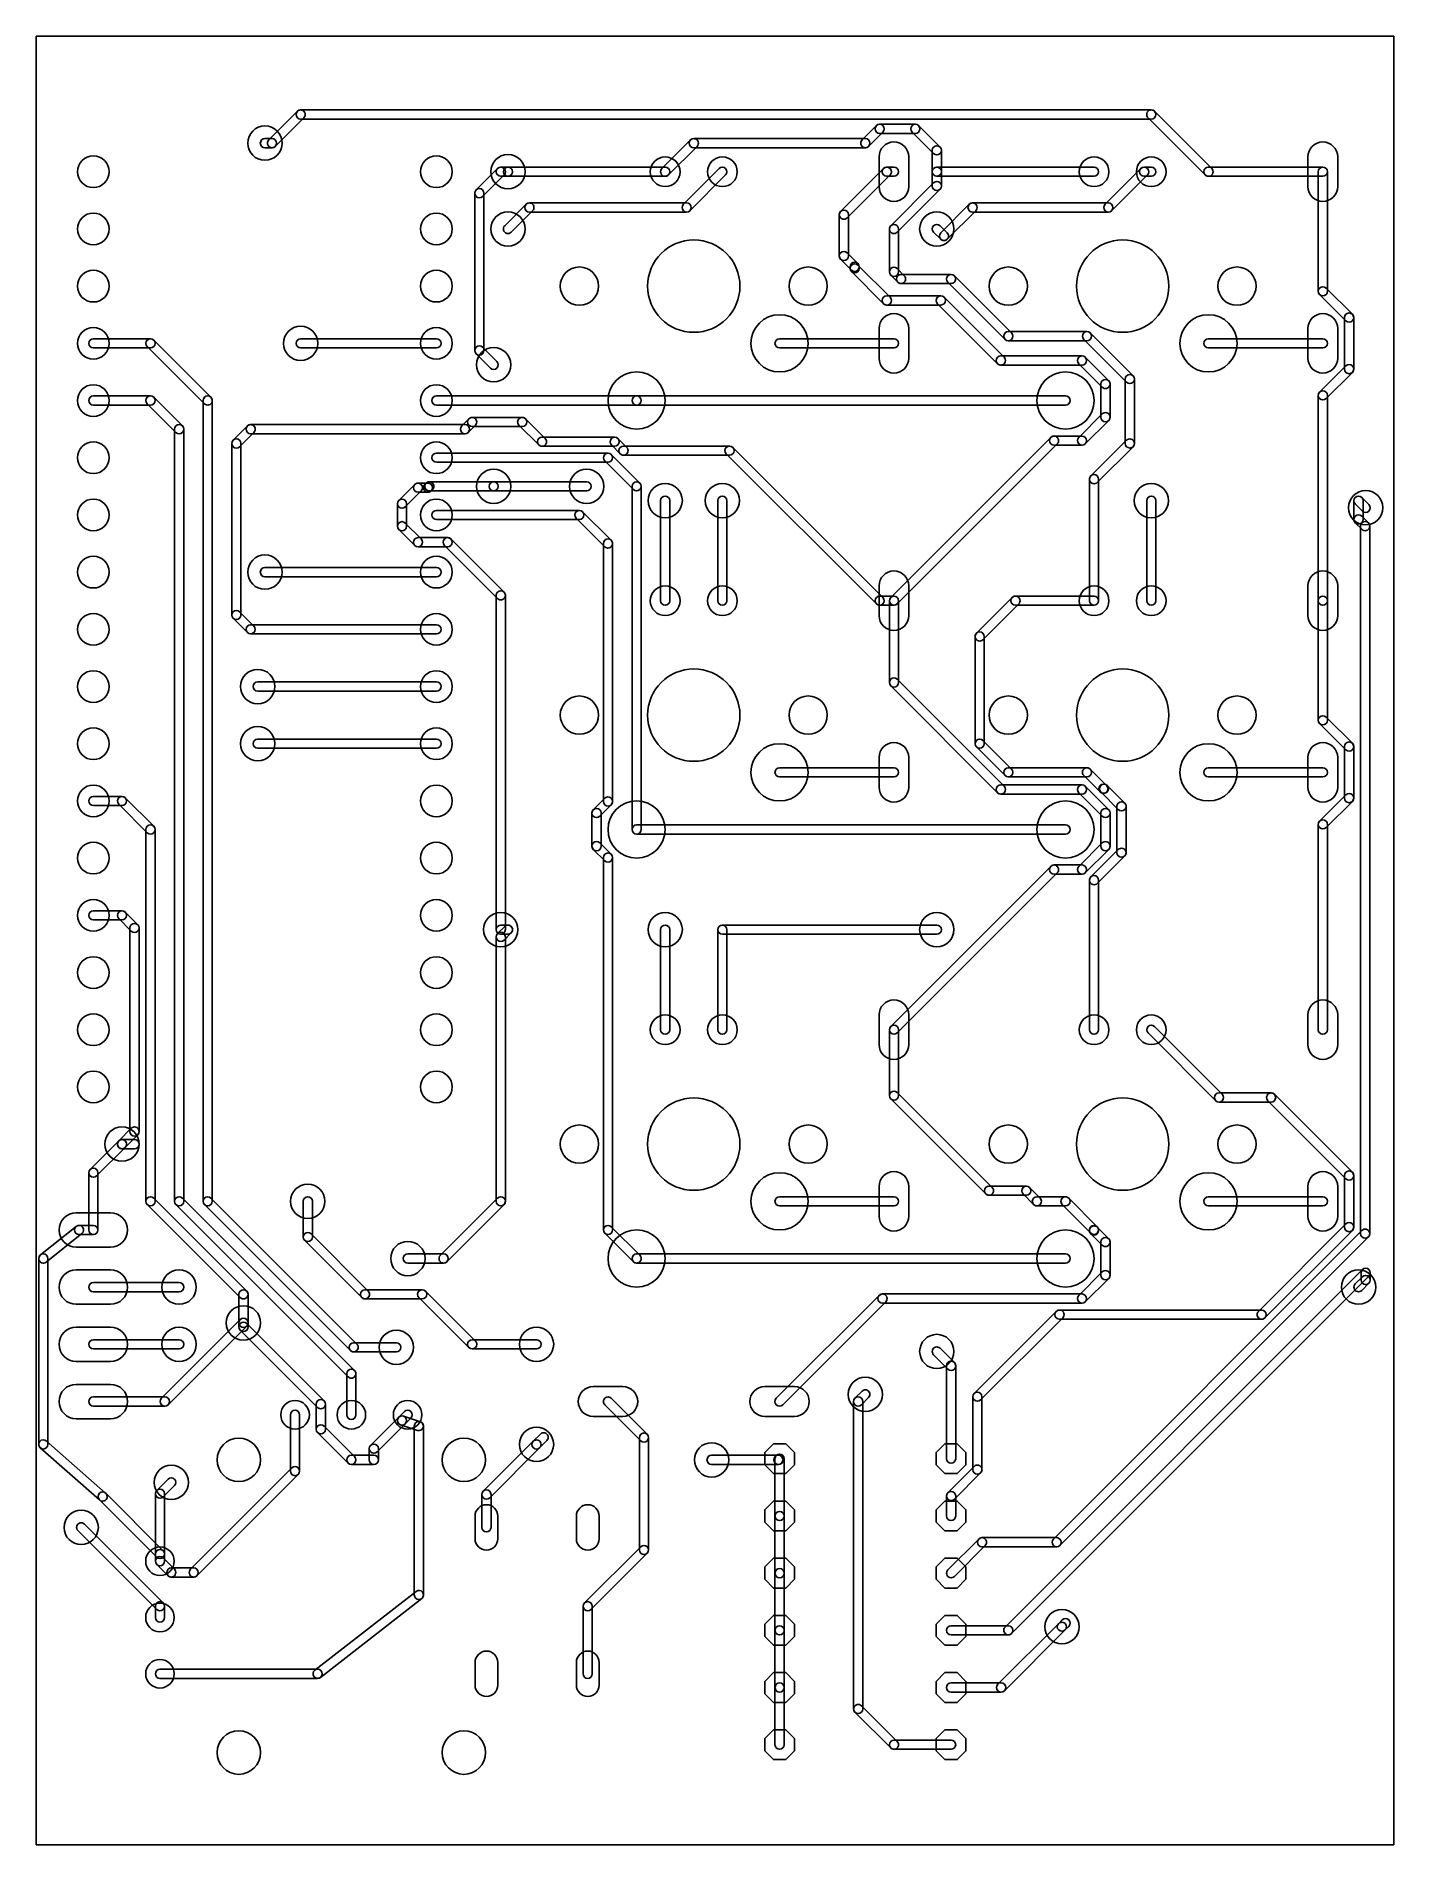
# Model space of a CAD drawing. Extents: x 0 to 60.3, y 1.9 to 82.2.
import ezdxf

# ---------------------------------------------------------------- set-up
doc = ezdxf.new("R2010")
doc.units = 0
for name, color, linetype in [('16', 175, 'CONTINUOUS'), ('17', 82, 'CONTINUOUS'), ('18', 82, 'CONTINUOUS'), ('20', 7, 'CONTINUOUS')]:
    doc.layers.add(name, color=color, linetype=linetype)

# ---------------------------------------------------------------- blocks, each defined once
blk = doc.blocks.new('LONGP100')
blk.add_lwpolyline([(-0.5, -0.5), (0.5, -0.5, 1), (0.5, 0.5), (-0.5, 0.5, 1)], format="xyb", close=True)
blk = doc.blocks.new('ROUNDP')
blk.add_circle((0, 0), 0.5)
blk = doc.blocks.new('OCTAGONP')
blk.add_lwpolyline([(-0.5, -0.2071), (-0.5, 0.2071), (-0.2071, 0.5), (0.2071, 0.5), (0.5, 0.2071), (0.5, -0.2071), (0.2071, -0.5), (-0.2071, -0.5)], close=True)
blk = doc.blocks.new('ROUNDV')
blk.add_circle((0, 0), 0.5)

msp = doc.modelspace()

# ---------------------------------------------------------------- linework, layer by layer
at = {"layer": '16'}
for points in [[(10.6212, 77.3263), (11.8912, 78.5963, 1), (11.6038, 78.8837), (10.3338, 77.6137, 1)], [(11.7475, 78.5368), (49.53, 78.5368, 1), (49.53, 78.9432), (11.7475, 78.9432, 1)], [(52.2137, 76.3437), (49.6737, 78.8837, 1), (49.3863, 78.5963), (51.9263, 76.0563, 1)], [(36.9737, 77.3263), (37.6087, 77.9613, 1), (37.3213, 78.2487), (36.6863, 77.6137, 1)], [(37.465, 77.9018), (39.0525, 77.9018, 1), (39.0525, 78.3082), (37.465, 78.3082, 1)], [(38.9088, 77.9613), (39.8613, 77.0088, 1), (40.1487, 77.2962), (39.1962, 78.2487, 1)], [(10.16, 77.2668), (10.4775, 77.2668, 1), (10.4775, 77.6732), (10.16, 77.6732, 1)], [(28.0837, 76.0563), (29.3537, 77.3263, 1), (29.0663, 77.6137), (27.7963, 76.3437, 1)], [(29.21, 77.2668), (36.83, 77.2668, 1), (36.83, 77.6732), (29.21, 77.6732, 1)], [(39.8018, 77.1525), (39.8018, 76.2, 1), (40.2082, 76.2), (40.2082, 77.1525, 1)], [(20.4938, 76.3437), (19.5413, 75.3912, 1), (19.8287, 75.1038), (20.7812, 76.0563, 1)], [(20.955, 76.4032), (20.6375, 76.4032, 1), (20.6375, 75.9968), (20.955, 75.9968, 1)], [(20.955, 75.9968), (27.94, 75.9968, 1), (27.94, 76.4032), (20.955, 76.4032, 1)], [(30.3363, 76.3437), (28.7488, 74.7562, 1), (29.0362, 74.4688), (30.6237, 76.0563, 1)], [(37.6388, 76.3437), (35.7338, 74.4387, 1), (36.0212, 74.1513), (37.9262, 76.0563, 1)], [(38.1, 76.4032), (37.7825, 76.4032, 1), (37.7825, 75.9968), (38.1, 75.9968, 1)], [(46.99, 76.4032), (40.005, 76.4032, 1), (40.005, 75.9968), (46.99, 75.9968, 1)], [(39.8018, 76.2), (39.8018, 75.565, 1), (40.2082, 75.565), (40.2082, 76.2, 1)], [(49.0688, 76.3437), (47.4813, 74.7562, 1), (47.7687, 74.4688), (49.3562, 76.0563, 1)], [(49.53, 76.4032), (49.2125, 76.4032, 1), (49.2125, 75.9968), (49.53, 75.9968, 1)], [(57.15, 76.4032), (52.07, 76.4032, 1), (52.07, 75.9968), (57.15, 75.9968, 1)], [(57.3532, 70.8928), (57.3532, 76.2, 1), (56.9468, 76.2), (56.9468, 70.8928, 1)], [(39.8613, 75.7087), (37.9563, 73.8037, 1), (38.2437, 73.5163), (40.1487, 75.4213, 1)], [(19.4818, 75.2475), (19.4818, 68.2625, 1), (19.8882, 68.2625), (19.8882, 75.2475, 1)], [(21.7638, 74.7562), (20.8113, 73.8037, 1), (21.0987, 73.5163), (22.0512, 74.4688, 1)], [(28.8925, 74.8157), (21.9075, 74.8157, 1), (21.9075, 74.4093), (28.8925, 74.4093, 1)], [(41.4488, 74.7562), (40.1788, 73.4862, 1), (40.4662, 73.1988), (41.7362, 74.4688, 1)], [(47.625, 74.8157), (41.5925, 74.8157, 1), (41.5925, 74.4093), (47.625, 74.4093, 1)], [(35.6743, 74.295), (35.6743, 72.4588, 1), (36.0807, 72.4588), (36.0807, 74.295, 1)], [(37.8968, 73.66), (37.8968, 71.755, 1), (38.3032, 71.755), (38.3032, 73.66, 1)], [(40.4662, 73.4862), (40.1487, 73.8037, 1), (39.8613, 73.5163), (40.1788, 73.1988, 1)], [(35.7338, 72.3151), (36.2155, 71.8334, 1), (36.5029, 72.1208), (36.0212, 72.6025, 1)], [(36.156, 71.9771), (36.156, 71.9083, 1), (36.5624, 71.9083), (36.5624, 71.9771, 1)], [(36.2155, 71.7646), (37.6388, 70.3413, 1), (37.9262, 70.6287), (36.5029, 72.052, 1)], [(37.9563, 71.6113), (38.2738, 71.2938, 1), (38.5612, 71.5812), (38.2437, 71.8987, 1)], [(38.4175, 71.2343), (40.64, 71.2343, 1), (40.64, 71.6407), (38.4175, 71.6407, 1)], [(40.4963, 71.2938), (43.0363, 68.7538, 1), (43.3237, 69.0412), (40.7837, 71.5812, 1)], [(37.7825, 70.2818), (40.1829, 70.2818, 1), (40.1829, 70.6882), (37.7825, 70.6882, 1)], [(40.0392, 70.3413), (42.7062, 67.6743, 1), (42.9936, 67.9617), (40.3266, 70.6287, 1)], [(58.4621, 69.8681), (57.2937, 71.0365, 1), (57.0063, 70.7491), (58.1747, 69.5807, 1)], [(58.5216, 67.4356), (58.5216, 69.7244, 1), (58.1152, 69.7244), (58.1152, 67.4356, 1)], [(43.18, 68.6943), (46.6725, 68.6943, 1), (46.6725, 69.1007), (43.18, 69.1007, 1)], [(46.5288, 68.7538), (48.4338, 66.8488, 1), (48.7212, 67.1362), (46.8162, 69.0412, 1)], [(5.08, 68.7832), (2.54, 68.7832, 1), (2.54, 68.3768), (5.08, 68.3768, 1)], [(7.7637, 66.1837), (5.2237, 68.7237, 1), (4.9363, 68.4363), (7.4763, 65.8963, 1)], [(17.78, 68.7832), (11.7475, 68.7832, 1), (11.7475, 68.3768), (17.78, 68.3768, 1)], [(19.5413, 68.1188), (20.1763, 67.4838, 1), (20.4637, 67.7712), (19.8287, 68.4062, 1)], [(33.02, 68.3768), (38.1, 68.3768, 1), (38.1, 68.7832), (33.02, 68.7832, 1)], [(52.07, 68.3768), (57.15, 68.3768, 1), (57.15, 68.7832), (52.07, 68.7832, 1)], [(46.4565, 68.0212), (42.8499, 68.0212, 1), (42.8499, 67.6148), (46.4565, 67.6148, 1)], [(47.6417, 66.9202), (46.6002, 67.9617, 1), (46.3128, 67.6743), (47.3543, 66.6328, 1)], [(57.2937, 66.1235), (58.4621, 67.2919, 1), (58.1747, 67.5793), (57.0063, 66.4109, 1)], [(47.7012, 65.3035), (47.7012, 66.7765, 1), (47.2948, 66.7765), (47.2948, 65.3035, 1)], [(48.3743, 66.9925), (48.3743, 64.135, 1), (48.7807, 64.135), (48.7807, 66.9925, 1)], [(2.54, 65.8368), (5.08, 65.8368, 1), (5.08, 66.2432), (2.54, 66.2432, 1)], [(4.9363, 65.8963), (6.2063, 64.6263, 1), (6.4937, 64.9137), (5.2237, 66.1837, 1)], [(7.8232, 30.48), (7.8232, 66.04, 1), (7.4168, 66.04), (7.4168, 30.48, 1)], [(26.67, 66.2432), (17.78, 66.2432, 1), (17.78, 65.8368), (26.67, 65.8368, 1)], [(45.72, 66.2432), (26.67, 66.2432, 1), (26.67, 65.8368), (45.72, 65.8368, 1)], [(57.3532, 57.15), (57.3532, 66.2672, 1), (56.9468, 66.2672), (56.9468, 57.15, 1)], [(19.2238, 65.2312), (18.9063, 64.9137, 1), (19.1937, 64.6263), (19.5112, 64.9438, 1)], [(21.59, 65.2907), (19.3675, 65.2907, 1), (19.3675, 64.8843), (21.59, 64.8843, 1)], [(22.61, 64.3549), (21.7337, 65.2312, 1), (21.4463, 64.9438), (22.3226, 64.0675, 1)], [(46.6002, 64.1183), (47.6417, 65.1598, 1), (47.3543, 65.4472), (46.3128, 64.4057, 1)], [(6.5532, 30.48), (6.5532, 64.77, 1), (6.1468, 64.77), (6.1468, 30.48, 1)], [(9.3813, 64.9137), (8.7463, 64.2787, 1), (9.0337, 63.9913), (9.6687, 64.6263, 1)], [(8.6868, 64.135), (8.6868, 56.515, 1), (9.0932, 56.515), (9.0932, 64.135, 1)], [(19.05, 64.9732), (9.525, 64.9732, 1), (9.525, 64.5668), (19.05, 64.5668, 1)], [(25.6946, 64.4144), (22.4663, 64.4144, 1), (22.4663, 64.008), (25.6946, 64.008, 1)], [(26.232, 63.9612), (25.8383, 64.3549, 1), (25.5509, 64.0675), (25.9446, 63.6738, 1)], [(38.2437, 57.0063), (45.3557, 64.1183, 1), (45.0683, 64.4057), (37.9563, 57.2937, 1)], [(45.212, 64.0588), (46.4565, 64.0588, 1), (46.4565, 64.4652), (45.212, 64.4652, 1)], [(48.4338, 64.2787), (46.8463, 62.6912, 1), (47.1337, 62.4038), (48.7212, 63.9913, 1)], [(17.78, 63.2968), (25.4, 63.2968, 1), (25.4, 63.7032), (17.78, 63.7032, 1)], [(25.2563, 63.3563), (26.5263, 62.0863, 1), (26.8137, 62.3737), (25.5437, 63.6437, 1)], [(30.7975, 64.0207), (26.0883, 64.0207, 1), (26.0883, 63.6143), (30.7975, 63.6143, 1)], [(37.6087, 57.2937), (30.9412, 63.9612, 1), (30.6538, 63.6738), (37.3213, 57.0063, 1)], [(46.7868, 62.5475), (46.7868, 57.15, 1), (47.1932, 57.15), (47.1932, 62.5475, 1)], [(16.3942, 61.3183), (17.1042, 62.0283, 1), (16.8168, 62.3157), (16.1068, 61.6057, 1)], [(16.9605, 61.9688), (17.4045, 61.9688, 1), (17.4045, 62.3752), (16.9605, 62.3752, 1)], [(17.5482, 62.0283), (17.6062, 62.0863, 1), (17.3188, 62.3737), (17.2608, 62.3157, 1)], [(17.4625, 62.0268), (20.32, 62.0268, 1), (20.32, 62.4332), (17.4625, 62.4332, 1)], [(20.32, 62.0268), (24.4475, 62.0268, 1), (24.4475, 62.4332), (20.32, 62.4332, 1)], [(26.4668, 62.23), (26.4668, 46.99, 1), (26.8732, 46.99), (26.8732, 62.23, 1)], [(16.4537, 60.458), (16.4537, 61.462, 1), (16.0473, 61.462), (16.0473, 60.458, 1)], [(17.78, 60.7568), (24.13, 60.7568, 1), (24.13, 61.1632), (17.78, 61.1632, 1)], [(23.9863, 60.8163), (25.2563, 59.5463, 1), (25.5437, 59.8337), (24.2737, 61.1037, 1)], [(28.1432, 57.15), (28.1432, 61.595, 1), (27.7368, 61.595), (27.7368, 57.15, 1)], [(30.6832, 57.15), (30.6832, 61.595, 1), (30.2768, 61.595), (30.2768, 57.15, 1)], [(49.7332, 57.15), (49.7332, 61.595, 1), (49.3268, 61.595), (49.3268, 57.15, 1)], [(58.9407, 60.7568), (58.9407, 61.595, 1), (58.5343, 61.595), (58.5343, 60.7568, 1)], [(58.5938, 61.4513), (58.9113, 61.1338, 1), (59.1987, 61.4212), (58.8812, 61.7387, 1)], [(17.1042, 59.8917), (16.3942, 60.6017, 1), (16.1068, 60.3143), (16.8168, 59.6043, 1)], [(59.1733, 60.6084), (58.8812, 60.9005, 1), (58.5938, 60.6131), (58.8859, 60.321, 1)], [(59.2328, 29.041), (59.2328, 60.4647, 1), (58.8264, 60.4647), (58.8264, 29.041, 1)], [(18.282, 59.9512), (16.9605, 59.9512, 1), (16.9605, 59.5448), (18.282, 59.5448, 1)], [(20.7812, 57.5362), (18.4257, 59.8917, 1), (18.1383, 59.6043), (20.4938, 57.2488, 1)], [(25.1968, 59.69), (25.1968, 48.2345, 1), (25.6032, 48.2345), (25.6032, 59.69, 1)], [(17.78, 58.6232), (10.16, 58.6232, 1), (10.16, 58.2168), (17.78, 58.2168, 1)], [(20.8407, 42.545), (20.8407, 57.3925, 1), (20.4343, 57.3925), (20.4343, 42.545, 1)], [(38.1, 57.3532), (37.465, 57.3532, 1), (37.465, 56.9468), (38.1, 56.9468, 1)], [(38.3032, 53.5179), (38.3032, 57.15, 1), (37.8968, 57.15), (37.8968, 53.5179, 1)], [(42.0537, 55.4188), (43.6412, 57.0063, 1), (43.3538, 57.2937), (41.7663, 55.7062, 1)], [(43.4975, 56.9468), (46.99, 56.9468, 1), (46.99, 57.3532), (43.4975, 57.3532, 1)], [(57.3532, 51.8428), (57.3532, 57.15, 1), (56.9468, 57.15), (56.9468, 51.8428, 1)], [(8.7463, 56.3713), (9.3813, 55.7363, 1), (9.6687, 56.0237), (9.0337, 56.6587, 1)], [(9.525, 55.6768), (17.78, 55.6768, 1), (17.78, 56.0832), (9.525, 56.0832, 1)], [(42.1132, 50.8), (42.1132, 55.5625, 1), (41.7068, 55.5625), (41.7068, 50.8, 1)], [(9.8425, 53.1368), (17.78, 53.1368, 1), (17.78, 53.5432), (9.8425, 53.5432, 1)], [(42.9936, 48.9117), (38.2437, 53.6616, 1), (37.9563, 53.3742), (42.7062, 48.6243, 1)], [(58.4621, 50.8181), (57.2937, 51.9865, 1), (57.0063, 51.6991), (58.1747, 50.5307, 1)], [(17.78, 51.0032), (9.8425, 51.0032, 1), (9.8425, 50.5968), (17.78, 50.5968, 1)], [(43.3237, 49.6737), (42.0537, 50.9437, 1), (41.7663, 50.6563), (43.0363, 49.3863, 1)], [(58.5216, 48.3856), (58.5216, 50.6744, 1), (58.1152, 50.6744), (58.1152, 48.3856, 1)], [(33.02, 49.3268), (38.1, 49.3268, 1), (38.1, 49.7332), (33.02, 49.7332, 1)], [(46.6725, 49.7332), (43.18, 49.7332, 1), (43.18, 49.3268), (46.6725, 49.3268, 1)], [(47.5454, 48.9445), (46.8162, 49.6737, 1), (46.5288, 49.3863), (47.258, 48.6571, 1)], [(47.4295, 49.004), (47.4017, 49.004, 1), (47.4017, 48.5976), (47.4295, 48.5976, 1)], [(48.3529, 48.1648), (47.5732, 48.9445, 1), (47.2858, 48.6571), (48.0655, 47.8774, 1)], [(52.07, 49.3268), (57.15, 49.3268, 1), (57.15, 49.7332), (52.07, 49.7332, 1)], [(2.54, 48.0568), (3.81, 48.0568, 1), (3.81, 48.4632), (2.54, 48.4632, 1)], [(3.6663, 48.1163), (4.9363, 46.8463, 1), (5.2237, 47.1337), (3.9537, 48.4037, 1)], [(25.2563, 48.3782), (24.7483, 47.8702, 1), (25.0357, 47.5828), (25.5437, 48.0908, 1)], [(46.4565, 48.9712), (42.8499, 48.9712, 1), (42.8499, 48.5648), (46.4565, 48.5648, 1)], [(47.6417, 47.8702), (46.6002, 48.9117, 1), (46.3128, 48.6243), (47.3543, 47.5828, 1)], [(48.4124, 45.9589), (48.4124, 48.0211, 1), (48.006, 48.0211), (48.006, 45.9589, 1)], [(57.2937, 47.0735), (58.4621, 48.2419, 1), (58.1747, 48.5293), (57.0063, 47.3609, 1)], [(24.6888, 47.7265), (24.6888, 46.2535, 1), (25.0952, 46.2535), (25.0952, 47.7265, 1)], [(47.7012, 46.2535), (47.7012, 47.7265, 1), (47.2948, 47.7265), (47.2948, 46.2535, 1)], [(57.3532, 38.1), (57.3532, 47.2172, 1), (56.9468, 47.2172), (56.9468, 38.1, 1)], [(4.8768, 46.99), (4.8768, 30.48, 1), (5.2832, 30.48), (5.2832, 46.99, 1)], [(26.67, 46.7868), (45.72, 46.7868, 1), (45.72, 47.1932), (26.67, 47.1932, 1)], [(24.7483, 46.1098), (25.2563, 45.6018, 1), (25.5437, 45.8892), (25.0357, 46.3972, 1)], [(25.1968, 45.7455), (25.1968, 29.21, 1), (25.6032, 29.21), (25.6032, 45.7455, 1)], [(46.6002, 45.0683), (47.6417, 46.1098, 1), (47.3543, 46.3972), (46.3128, 45.3557, 1)], [(47.1337, 44.596), (48.3529, 45.8152, 1), (48.0655, 46.1026), (46.8463, 44.8834, 1)], [(45.0683, 45.3557), (37.9563, 38.2437, 1), (38.2437, 37.9563), (45.3557, 45.0683, 1)], [(45.212, 45.0088), (46.4565, 45.0088, 1), (46.4565, 45.4152), (45.212, 45.4152, 1)], [(47.1932, 38.1), (47.1932, 44.7397, 1), (46.7868, 44.7397), (46.7868, 38.1, 1)], [(2.54, 42.9768), (3.81, 42.9768, 1), (3.81, 43.3832), (2.54, 43.3832, 1)], [(3.6663, 43.0363), (4.2251, 42.4775, 1), (4.5125, 42.7649), (3.9537, 43.3237, 1)], [(4.1656, 42.6212), (4.1656, 33.5788, 1), (4.572, 33.5788), (4.572, 42.6212, 1)], [(20.7812, 42.0838), (21.0987, 42.4013, 1), (20.8113, 42.6887), (20.4938, 42.3712, 1)], [(20.955, 42.7482), (20.6375, 42.7482, 1), (20.6375, 42.3418), (20.955, 42.3418, 1)], [(28.1432, 38.1), (28.1432, 42.545, 1), (27.7368, 42.545), (27.7368, 38.1, 1)], [(30.6832, 38.1), (30.6832, 42.545, 1), (30.2768, 42.545), (30.2768, 38.1, 1)], [(30.48, 42.3418), (40.005, 42.3418, 1), (40.005, 42.7482), (30.48, 42.7482, 1)], [(20.8407, 30.48), (20.8407, 42.2275, 1), (20.4343, 42.2275), (20.4343, 30.48, 1)], [(37.8968, 38.1), (37.8968, 35.1737, 1), (38.3032, 35.1737), (38.3032, 38.1, 1)], [(52.6845, 35.2329), (49.6737, 38.2437, 1), (49.3863, 37.9563), (52.3971, 34.9455, 1)], [(37.9563, 35.03), (42.1792, 30.8071, 1), (42.4666, 31.0945), (38.2437, 35.3174, 1)], [(54.8536, 35.2924), (52.5408, 35.2924, 1), (52.5408, 34.886), (54.8536, 34.886, 1)], [(58.4621, 31.7681), (54.9973, 35.2329, 1), (54.7099, 34.9455), (58.1747, 31.4807, 1)], [(4.2251, 33.7225), (3.6663, 33.1637, 1), (3.9537, 32.8763), (4.5125, 33.4351, 1)], [(2.6837, 31.6063), (3.9537, 32.8763, 1), (3.6663, 33.1637), (2.3963, 31.8937, 1)], [(3.81, 32.8168), (4.3688, 32.8168, 1), (4.3688, 33.2232), (3.81, 33.2232, 1)], [(2.7432, 29.21), (2.7432, 31.75, 1), (2.3368, 31.75), (2.3368, 29.21, 1)], [(58.5216, 29.3356), (58.5216, 31.6244, 1), (58.1152, 31.6244), (58.1152, 29.3356, 1)], [(9.3512, 26.4962), (5.2237, 30.6237, 1), (4.9363, 30.3363), (9.0638, 26.2088, 1)], [(14.1437, 22.9737), (6.4937, 30.6237, 1), (6.2063, 30.3363), (13.8563, 22.6863, 1)], [(14.2437, 24.1437), (7.7637, 30.6237, 1), (7.4763, 30.3363), (13.9563, 23.8563, 1)], [(11.8618, 30.48), (11.8618, 28.8925, 1), (12.2682, 28.8925), (12.2682, 30.48, 1)], [(18.2412, 27.7963), (20.7812, 30.3363, 1), (20.4938, 30.6237), (17.9538, 28.0837, 1)], [(33.02, 30.2768), (38.1, 30.2768, 1), (38.1, 30.6832), (33.02, 30.6832, 1)], [(42.3229, 30.7476), (43.9792, 30.7476, 1), (43.9792, 31.154), (42.3229, 31.154, 1)], [(43.8355, 30.8071), (44.3063, 30.3363, 1), (44.5937, 30.6237), (44.1229, 31.0945, 1)], [(44.45, 30.2768), (45.72, 30.2768, 1), (45.72, 30.6832), (44.45, 30.6832, 1)], [(45.5763, 30.3363), (46.8463, 29.0663, 1), (47.1337, 29.3537), (45.8637, 30.6237, 1)], [(52.07, 30.2768), (57.15, 30.2768, 1), (57.15, 30.6832), (52.07, 30.6832, 1)], [(0.4444, 27.7813), (2.0319, 29.0513, 1), (1.7781, 29.3687), (0.1906, 28.0987, 1)], [(1.905, 29.0068), (2.54, 29.0068, 1), (2.54, 29.4132), (1.905, 29.4132, 1)], [(11.9213, 28.7488), (14.4613, 26.2088, 1), (14.7487, 26.4962), (12.2087, 29.0362, 1)], [(25.2563, 29.0663), (26.5263, 27.7963, 1), (26.8137, 28.0837), (25.5437, 29.3537, 1)], [(45.4738, 15.1979), (59.1733, 28.8974, 1), (58.8859, 29.1847), (45.1865, 15.4853, 1)], [(46.7868, 29.21), (46.7868, 29.1845, 1), (47.1932, 29.1845), (47.1932, 29.21, 1)], [(46.8463, 29.0408), (47.3543, 28.5328, 1), (47.6417, 28.8202), (47.1337, 29.3282, 1)], [(54.5773, 25.3071), (58.4621, 29.1919, 1), (58.1747, 29.4793), (54.2899, 25.5945, 1)], [(0.5207, 19.685), (0.5207, 27.94, 1), (0.1143, 27.94), (0.1143, 19.685, 1)], [(16.51, 27.7368), (18.0975, 27.7368, 1), (18.0975, 28.1432), (16.51, 28.1432, 1)], [(26.67, 27.7368), (45.72, 27.7368, 1), (45.72, 28.1432), (26.67, 28.1432, 1)], [(47.2948, 28.6765), (47.2948, 27.2035, 1), (47.7012, 27.2035), (47.7012, 28.6765, 1)], [(43.3237, 11.2863), (59.1987, 27.1613, 1), (58.9113, 27.4487), (43.0363, 11.5737, 1)], [(47.3543, 27.3472), (46.3128, 26.3057, 1), (46.6002, 26.0183), (47.6417, 27.0598, 1)], [(58.8518, 27.305), (58.8518, 26.9875, 1), (59.2582, 26.9875), (59.2582, 27.305, 1)], [(2.54, 26.4668), (6.35, 26.4668, 1), (6.35, 26.8732), (2.54, 26.8732, 1)], [(9.0043, 26.3525), (9.0043, 25.0825, 1), (9.4107, 25.0825), (9.4107, 26.3525, 1)], [(14.605, 26.1493), (17.145, 26.1493, 1), (17.145, 26.5557), (14.605, 26.5557, 1)], [(17.0013, 26.2088), (19.2238, 23.9863, 1), (19.5112, 24.2737), (17.2887, 26.4962, 1)], [(58.9113, 27.1312), (58.5938, 26.8137, 1), (58.8812, 26.5263), (59.1987, 26.8438, 1)], [(37.4483, 26.3057), (32.8763, 21.7337, 1), (33.1637, 21.4463), (37.7357, 26.0183, 1)], [(46.4565, 26.3652), (37.592, 26.3652, 1), (37.592, 25.9588), (46.4565, 25.9588, 1)], [(5.8587, 21.4463), (9.3512, 24.9388, 1), (9.0638, 25.2262), (5.5713, 21.7337, 1)], [(9.0043, 25.0825), (9.0043, 24.909, 1), (9.4107, 24.909), (9.4107, 25.0825, 1)], [(9.0638, 24.7653), (12.4993, 21.3298, 1), (12.7867, 21.6171), (9.3512, 25.0526, 1)], [(41.9521, 21.6622), (45.597, 25.3071, 1), (45.3096, 25.5945), (41.6647, 21.9496, 1)], [(45.4533, 25.2476), (54.4336, 25.2476, 1), (54.4336, 25.654), (45.4533, 25.654, 1)], [(2.54, 23.9268), (6.35, 23.9268, 1), (6.35, 24.3332), (2.54, 24.3332, 1)], [(16, 24.2032), (14.1, 24.2032, 1), (14.1, 23.7968), (16, 23.7968, 1)], [(19.3675, 23.9268), (22.225, 23.9268, 1), (22.225, 24.3332), (19.3675, 24.3332, 1)], [(40.7837, 23.3212), (40.1487, 23.9562, 1), (39.8613, 23.6688), (40.4963, 23.0338, 1)], [(40.8432, 19.05), (40.8432, 23.1775, 1), (40.4368, 23.1775), (40.4368, 19.05, 1)], [(14.2032, 21), (14.2032, 22.83, 1), (13.7968, 22.83), (13.7968, 21, 1)], [(2.54, 21.3868), (5.715, 21.3868, 1), (5.715, 21.7932), (2.54, 21.7932, 1)], [(27.1437, 20.1337), (25.5437, 21.7337, 1), (25.2563, 21.4463), (26.8563, 19.8463, 1)], [(36.6562, 21.4463), (36.9737, 21.7638, 1), (36.6863, 22.0512), (36.3688, 21.7337, 1)], [(36.7157, 7.9375), (36.7157, 21.59, 1), (36.3093, 21.59), (36.3093, 7.9375, 1)], [(42.0116, 18.566), (42.0116, 21.8059, 1), (41.6052, 21.8059), (41.6052, 18.566, 1)], [(11.2968, 21), (11.2968, 18.5, 1), (11.7032, 18.5), (11.7032, 21, 1)], [(12.4398, 21.4734), (12.4398, 20.357, 1), (12.8462, 20.357), (12.8462, 21.4734, 1)], [(15.1437, 19.3563), (16.3937, 20.6063, 1), (16.1063, 20.8937), (14.8563, 19.6437, 1)], [(16.3937, 20.6063), (16.6437, 20.8563, 1), (16.3563, 21.1437), (16.1063, 20.8937, 1)], [(16.1857, 20.5572), (16.9357, 20.3072, 1), (17.0643, 20.6928), (16.3143, 20.9428, 1)], [(12.4993, 20.2133), (13.8563, 18.8563, 1), (14.1437, 19.1437), (12.7867, 20.5007, 1)], [(17.2032, 13), (17.2032, 20.5, 1), (16.7968, 20.5), (16.7968, 13, 1)], [(22.3687, 19.5413), (22.6862, 19.8588, 1), (22.3988, 20.1462), (22.0813, 19.8287, 1)], [(27.2032, 15), (27.2032, 19.99, 1), (26.7968, 19.99), (26.7968, 15, 1)], [(3.0842, 17.5226), (0.4517, 19.8376, 1), (0.1833, 19.5324), (2.8158, 17.2174, 1)], [(15.2032, 19), (15.2032, 19.5, 1), (14.7968, 19.5), (14.7968, 19, 1)], [(20.1437, 17.3163), (22.3687, 19.5413, 1), (22.0813, 19.8287), (19.8563, 17.6037, 1)], [(11.3563, 18.6437), (6.8563, 14.1437, 1), (7.1437, 13.8563), (11.6437, 18.3563, 1)], [(14, 18.7968), (15, 18.7968, 1), (15, 19.2032), (14, 19.2032, 1)], [(30, 18.7968), (32.97, 18.7968, 1), (32.97, 19.2032), (30, 19.2032, 1)], [(33.1137, 18.8563), (33.1637, 18.9063, 1), (32.8763, 19.1937), (32.8263, 19.1437, 1)], [(32.8168, 19.05), (32.8168, 16.51, 1), (33.2232, 16.51), (33.2232, 19.05, 1)], [(40.7837, 17.2539), (41.9521, 18.4223, 1), (41.6647, 18.7097), (40.4963, 17.5413, 1)], [(5.6437, 17.3563), (6.1437, 17.8563, 1), (5.8563, 18.1437), (5.3563, 17.6437, 1)], [(5.7032, 14.5), (5.7032, 17.5, 1), (5.2968, 17.5), (5.2968, 14.5, 1)], [(5.6437, 14.9637), (3.0937, 17.5137, 1), (2.8063, 17.2263), (5.3563, 14.6763, 1)], [(20.2032, 16), (20.2032, 17.46, 1), (19.7968, 17.46), (19.7968, 16, 1)], [(40.8432, 16.51), (40.8432, 17.3976, 1), (40.4368, 17.3976), (40.4368, 16.51, 1)], [(5.6437, 12.6437), (2.1437, 16.1437, 1), (1.8563, 15.8563), (5.3563, 12.3563, 1)], [(33.2232, 13.97), (33.2232, 16.51, 1), (32.8168, 16.51), (32.8168, 13.97, 1)], [(40.7837, 13.8263), (42.1553, 15.1979, 1), (41.8679, 15.4853), (40.4963, 14.1137, 1)], [(42.0116, 15.1384), (45.3302, 15.1384, 1), (45.3302, 15.5448), (42.0116, 15.5448, 1)], [(5.7032, 14.5), (5.7032, 14.82, 1), (5.2968, 14.82), (5.2968, 14.5, 1)], [(6.1437, 14.1437), (5.6437, 14.6437, 1), (5.3563, 14.3563), (5.8563, 13.8563, 1)], [(24.6437, 12.3563), (27.1437, 14.8563, 1), (26.8563, 15.1437), (24.3563, 12.6437, 1)], [(7, 14.2032), (6, 14.2032, 1), (6, 13.7968), (7, 13.7968, 1)], [(33.2232, 11.43), (33.2232, 13.97, 1), (32.8168, 13.97), (32.8168, 11.43, 1)], [(12.6248, 9.3396), (17.1248, 12.8396, 1), (16.8752, 13.1604), (12.3752, 9.6604, 1)], [(5.7032, 12), (5.7032, 12.5, 1), (5.2968, 12.5), (5.2968, 12, 1)], [(24.7032, 9.5), (24.7032, 12.5, 1), (24.2968, 12.5), (24.2968, 9.5, 1)], [(33.2232, 8.89), (33.2232, 11.43, 1), (32.8168, 11.43), (32.8168, 8.89, 1)], [(40.64, 11.2268), (43.18, 11.2268, 1), (43.18, 11.6332), (40.64, 11.6332, 1)], [(43.0062, 8.7463), (45.7049, 11.4451, 1), (45.4176, 11.7324), (42.7188, 9.0337, 1)], [(45.5763, 11.8912), (45.4176, 11.7324, 1), (45.7049, 11.4451), (45.8637, 11.6038, 1)], [(45.7049, 11.4451), (45.8637, 11.6038, 1), (45.5763, 11.8912), (45.4176, 11.7324, 1)], [(5.5, 9.2968), (12.5, 9.2968, 1), (12.5, 9.7032), (5.5, 9.7032, 1)], [(33.2232, 6.35), (33.2232, 8.89, 1), (32.8168, 8.89), (32.8168, 6.35, 1)], [(40.64, 8.6868), (42.8625, 8.6868, 1), (42.8625, 9.0932), (40.64, 9.0932, 1)], [(38.2437, 6.4937), (36.6562, 8.0812, 1), (36.3688, 7.7938), (37.9563, 6.2063, 1)], [(40.64, 6.5532), (38.1, 6.5532, 1), (38.1, 6.1468), (40.64, 6.1468, 1)]]:
    msp.add_lwpolyline(points, format="xyb", close=True, dxfattribs=at)
at = {"layer": '20'}
for p, q in [((60.305, 82.22), (0, 82.22)), ((0, 82.22), (0, 1.905)), ((60.305, 1.905), (60.305, 82.22)), ((0, 1.905), (60.305, 1.905))]:
    msp.add_line(p, q, dxfattribs=at)
for centre, radius in [((29.21, 71.12), 2.05), ((48.26, 71.12), 2.05), ((24.13, 71.12), 0.85), ((34.29, 71.12), 0.85), ((43.18, 71.12), 0.85), ((53.34, 71.12), 0.85), ((29.21, 52.07), 2.05), ((48.26, 52.07), 2.05), ((24.13, 52.07), 0.85), ((34.29, 52.07), 0.85), ((43.18, 52.07), 0.85), ((53.34, 52.07), 0.85), ((29.21, 33.02), 2.05), ((48.26, 33.02), 2.05), ((24.13, 33.02), 0.85), ((34.29, 33.02), 0.85), ((43.18, 33.02), 0.85), ((53.34, 33.02), 0.85)]:
    msp.add_circle(centre, radius, dxfattribs=at)

# ---------------------------------------------------------------- block references
at = {"layer": '17'}
for name, p, xscale, yscale, rotation in [('LONGP100', (38.1, 76.2), 1.3208, 1.3208, 90), ('LONGP100', (57.15, 76.2), 1.3208, 1.3208, 90), ('ROUNDP', (2.54, 76.2), 1.408, 1.408, 180), ('ROUNDP', (17.78, 76.2), 1.408, 1.408, 180), ('ROUNDP', (2.54, 73.66), 1.408, 1.408, 180), ('ROUNDP', (17.78, 73.66), 1.408, 1.408, 180), ('ROUNDP', (2.54, 71.12), 1.408, 1.408, 180), ('ROUNDP', (17.78, 71.12), 1.408, 1.408, 180), ('LONGP100', (38.1, 68.58), 1.3208, 1.3208, 90), ('LONGP100', (57.15, 68.58), 1.3208, 1.3208, 90), ('ROUNDP', (2.54, 68.58), 1.408, 1.408, 180), ('ROUNDP', (17.78, 68.58), 1.408, 1.408, 180), ('ROUNDP', (33.02, 68.58), 2.54, 2.54, 180), ('ROUNDP', (52.07, 68.58), 2.54, 2.54, 180), ('ROUNDP', (2.54, 66.04), 1.408, 1.408, 180), ('ROUNDP', (17.78, 66.04), 1.408, 1.408, 180), ('ROUNDP', (26.67, 66.04), 2.54, 2.54, 180), ('ROUNDP', (45.72, 66.04), 2.54, 2.54, 180), ('ROUNDP', (2.54, 63.5), 1.408, 1.408, 180), ('ROUNDP', (17.78, 63.5), 1.408, 1.408, 180), ('ROUNDP', (2.54, 60.96), 1.408, 1.408, 180), ('ROUNDP', (17.78, 60.96), 1.408, 1.408, 180), ('ROUNDP', (2.54, 58.42), 1.408, 1.408, 180), ('ROUNDP', (17.78, 58.42), 1.408, 1.408, 180), ('LONGP100', (38.1, 57.15), 1.3208, 1.3208, 90), ('LONGP100', (57.15, 57.15), 1.3208, 1.3208, 90), ('ROUNDP', (2.54, 55.88), 1.408, 1.408, 180), ('ROUNDP', (17.78, 55.88), 1.408, 1.408, 180), ('ROUNDP', (2.54, 53.34), 1.408, 1.408, 180), ('ROUNDP', (17.78, 53.34), 1.408, 1.408, 180), ('ROUNDP', (2.54, 50.8), 1.408, 1.408, 180), ('ROUNDP', (17.78, 50.8), 1.408, 1.408, 180), ('ROUNDP', (33.02, 49.53), 2.54, 2.54, 180), ('LONGP100', (38.1, 49.53), 1.3208, 1.3208, 90), ('ROUNDP', (52.07, 49.53), 2.54, 2.54, 180), ('LONGP100', (57.15, 49.53), 1.3208, 1.3208, 90), ('ROUNDP', (2.54, 48.26), 1.408, 1.408, 180), ('ROUNDP', (17.78, 48.26), 1.408, 1.408, 180), ('ROUNDP', (26.67, 46.99), 2.54, 2.54, 180), ('ROUNDP', (45.72, 46.99), 2.54, 2.54, 180), ('ROUNDP', (2.54, 45.72), 1.408, 1.408, 180), ('ROUNDP', (17.78, 45.72), 1.408, 1.408, 180), ('ROUNDP', (2.54, 43.18), 1.408, 1.408, 180), ('ROUNDP', (17.78, 43.18), 1.408, 1.408, 180), ('ROUNDP', (2.54, 40.64), 1.408, 1.408, 180), ('ROUNDP', (17.78, 40.64), 1.408, 1.408, 180), ('LONGP100', (38.1, 38.1), 1.3208, 1.3208, 90), ('LONGP100', (57.15, 38.1), 1.3208, 1.3208, 90), ('ROUNDP', (2.54, 38.1), 1.408, 1.408, 180), ('ROUNDP', (17.78, 38.1), 1.408, 1.408, 180), ('ROUNDP', (2.54, 35.56), 1.408, 1.408, 180), ('ROUNDP', (17.78, 35.56), 1.408, 1.408, 180), ('ROUNDP', (33.02, 30.48), 2.54, 2.54, 180), ('LONGP100', (38.1, 30.48), 1.3208, 1.3208, 90), ('ROUNDP', (52.07, 30.48), 2.54, 2.54, 180), ('LONGP100', (57.15, 30.48), 1.3208, 1.3208, 90), ('ROUNDP', (26.67, 27.94), 2.54, 2.54, 180), ('ROUNDP', (45.72, 27.94), 2.54, 2.54, 180), ('LONGP100', (20, 16), 1.008, 1.008, 90), ('LONGP100', (24.5, 16), 1.008, 1.008, 90), ('LONGP100', (20, 9.5), 1.008, 1.008, 90), ('LONGP100', (24.5, 9.5), 1.008, 1.008, 90)]:
    msp.add_blockref(name, p, dxfattribs=dict(at, xscale=xscale, yscale=yscale, rotation=rotation))
for name, p, xscale, yscale in [('ROUNDP', (27.94, 76.2), 1.3208, 1.3208), ('ROUNDP', (30.48, 76.2), 1.3208, 1.3208), ('ROUNDP', (46.99, 76.2), 1.3208, 1.3208), ('ROUNDP', (49.53, 76.2), 1.3208, 1.3208), ('ROUNDP', (27.94, 57.15), 1.3208, 1.3208), ('ROUNDP', (30.48, 57.15), 1.3208, 1.3208), ('ROUNDP', (46.99, 57.15), 1.3208, 1.3208), ('ROUNDP', (49.53, 57.15), 1.3208, 1.3208), ('ROUNDP', (27.94, 38.1), 1.3208, 1.3208), ('ROUNDP', (30.48, 38.1), 1.3208, 1.3208), ('ROUNDP', (46.99, 38.1), 1.3208, 1.3208), ('ROUNDP', (49.53, 38.1), 1.3208, 1.3208), ('LONGP100', (2.54, 29.21), 1.524, 1.524), ('LONGP100', (2.54, 26.67), 1.524, 1.524), ('LONGP100', (2.54, 24.13), 1.524, 1.524), ('LONGP100', (2.54, 21.59), 1.524, 1.524), ('LONGP100', (25.4, 21.59), 1.3208, 1.3208), ('LONGP100', (33.02, 21.59), 1.3208, 1.3208), ('ROUNDP', (11.5, 21), 1.27, 1.27), ('ROUNDP', (14, 21), 1.27, 1.27), ('ROUNDP', (16.5, 21), 1.27, 1.27), ('ROUNDP', (9, 19), 1.9304, 1.9304), ('ROUNDP', (19, 19), 1.9304, 1.9304), ('OCTAGONP', (33.02, 19.05), 1.3208, 1.3208), ('OCTAGONP', (40.64, 19.05), 1.3208, 1.3208), ('OCTAGONP', (33.02, 16.51), 1.3208, 1.3208), ('OCTAGONP', (40.64, 16.51), 1.3208, 1.3208), ('ROUNDP', (5.5, 14.5), 1.27, 1.27), ('OCTAGONP', (33.02, 13.97), 1.3208, 1.3208), ('OCTAGONP', (40.64, 13.97), 1.3208, 1.3208), ('ROUNDP', (5.5, 12), 1.27, 1.27), ('OCTAGONP', (33.02, 11.43), 1.3208, 1.3208), ('OCTAGONP', (40.64, 11.43), 1.3208, 1.3208), ('ROUNDP', (5.5, 9.5), 1.27, 1.27), ('OCTAGONP', (33.02, 8.89), 1.3208, 1.3208), ('OCTAGONP', (40.64, 8.89), 1.3208, 1.3208), ('ROUNDP', (9, 6), 1.9304, 1.9304), ('ROUNDP', (19, 6), 1.9304, 1.9304), ('OCTAGONP', (33.02, 6.35), 1.3208, 1.3208), ('OCTAGONP', (40.64, 6.35), 1.3208, 1.3208)]:
    msp.add_blockref(name, p, dxfattribs=dict(at, xscale=xscale, yscale=yscale))
at = {"layer": '18', "xscale": 1.524, "yscale": 1.524}
for p in [(10.16, 77.47), (20.955, 76.2), (20.955, 73.66), (40.005, 73.66), (11.7475, 68.58), (20.32, 67.6275), (20.32, 62.23), (24.4475, 62.23), (27.94, 61.595), (30.48, 61.595), (49.53, 61.595), (59.055, 61.2775), (10.16, 58.42), (9.8425, 53.34), (9.8425, 50.8), (20.6375, 42.545), (27.94, 42.545), (40.005, 42.545), (3.81, 33.02), (12.065, 30.48), (16.51, 27.94), (6.35, 26.67), (58.7375, 26.67), (9.2075, 25.0825), (6.35, 24.13), (16, 24), (22.225, 24.13), (40.005, 23.8125), (36.83, 21.9075), (22.225, 19.685), (30, 19), (6, 18), (2, 16), (45.5613, 11.5888)]:
    msp.add_blockref('ROUNDV', p, dxfattribs=at)

doc.saveas('drawing.dxf')
